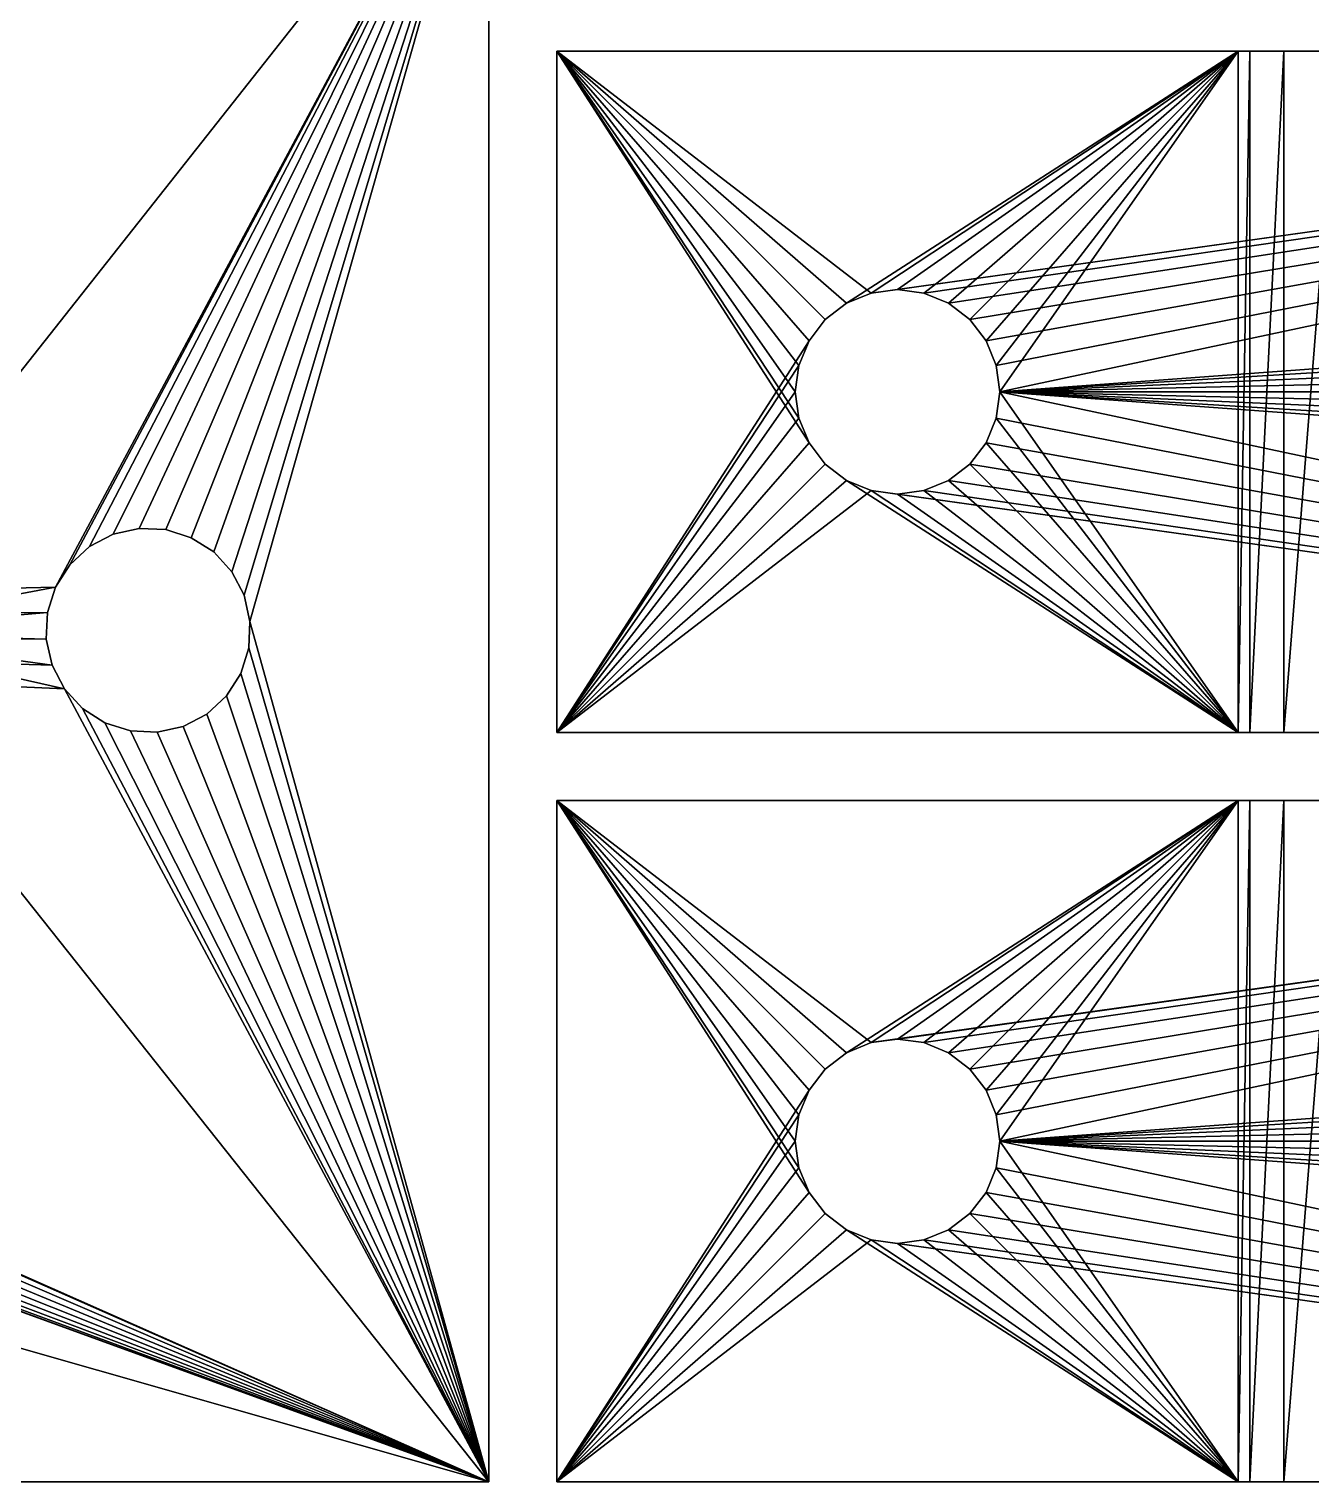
# Model space of a CAD drawing. Header units: metres. Extents: x 0 to 683, y 0 to 667.
# Drawn here: x 172.25 to 191.07, y 355.77 to 377.09 of the extents above; entities that cross this region are included whole.
import ezdxf

# ---------------------------------------------------------------- set-up
doc = ezdxf.new("R2010")
doc.units = ezdxf.units.M

msp = doc.modelspace()

# ---------------------------------------------------------------- meshes
at = {"layer": 'Mesa Holder'}
mesh = msp.add_polyface(dxfattribs=at)
corners = [(180, 376.769, -10), (193.706, 376.769, -4.83), (210, 376.769, -10), (180, 376.769, 0), (195, 376.769, -5), (192.5, 376.769, -4.33), (191.464, 376.769, -3.536), (190.67, 376.769, -2.5), (190.17, 376.769, -1.294), (190, 376.769, 0), (196.294, 376.769, -4.83), (210, 376.769, 0), (197.5, 376.769, -4.33), (198.536, 376.769, -3.536), (199.33, 376.769, -2.5), (199.83, 376.769, -1.294), (200, 376.769, 0)]
mesh.append_faces([[corners[k] for k in face] for face in [(8, 3, 9), (11, 15, 16)]], dxfattribs={"vtx0": -1})
mesh.append_faces([[corners[k] for k in face] for face in [(0, 1, 2), (1, 3, 5), (5, 3, 6), (6, 3, 7), (7, 3, 8), (2, 10, 11), (10, 2, 4)]], dxfattribs={"vtx0": -1, "vtx1": -1})
mesh.append_faces([[corners[k] for k in face] for face in [(1, 0, 3), (2, 1, 4), (11, 10, 12), (11, 12, 13), (11, 13, 14), (11, 14, 15)]], dxfattribs={"vtx0": -1, "vtx2": -1})
mesh = msp.add_polyface(dxfattribs=at)
corners = [(180, 366.769, 0), (180, 376.769, -10), (180, 366.769, -10), (180, 376.769, 0)]
mesh.append_faces([[corners[k] for k in face] for face in [(0, 1, 2), (1, 0, 3)]], dxfattribs={"vtx0": -1})
mesh = msp.add_polyface(dxfattribs=at)
corners = [(180, 366.769, 0), (183.701, 371.019, 0), (180, 376.769, 0), (183.939, 370.708, 0), (184.25, 370.469, 0), (190, 366.769, 0), (183.551, 371.38, 0), (183.5, 371.769, 0), (184.612, 370.32, 0), (185, 370.269, 0), (185.388, 370.32, 0), (185.75, 370.469, 0), (186.061, 370.708, 0), (186.299, 371.019, 0), (186.449, 371.38, 0), (186.5, 371.769, 0), (184.25, 373.068, 0), (190, 376.769, 0), (183.939, 372.829, 0), (183.701, 372.519, 0), (183.551, 372.157, 0), (184.612, 373.217, 0), (185, 373.269, 0), (185.388, 373.217, 0), (185.75, 373.068, 0), (186.061, 372.829, 0), (186.299, 372.519, 0), (186.449, 372.157, 0)]
mesh.append_faces([[corners[k] for k in face] for face in [(0, 1, 2), (1, 0, 3), (3, 0, 4), (4, 5, 8), (8, 5, 9), (9, 5, 10), (10, 5, 11), (11, 5, 12), (12, 5, 13), (13, 5, 14), (14, 5, 15), (2, 16, 17), (16, 2, 18), (18, 2, 19), (19, 2, 20), (20, 2, 7), (17, 15, 5)]], dxfattribs={"vtx0": -1, "vtx1": -1})
mesh.append_faces([[corners[k] for k in face] for face in [(4, 0, 5), (2, 1, 6), (2, 6, 7), (17, 16, 21), (17, 21, 22), (17, 22, 23), (17, 23, 24), (17, 24, 25), (17, 25, 26), (17, 26, 27), (17, 27, 15)]], dxfattribs={"vtx0": -1, "vtx2": -1})
mesh = msp.add_polyface(dxfattribs=at)
corners = [(180, 376.769, -10), (183.701, 372.519, -10), (180, 366.769, -10), (183.939, 372.829, -10), (184.25, 373.068, -10), (184.612, 373.217, -10), (210, 376.769, -10), (183.551, 372.157, -10), (183.5, 371.769, -10), (185, 373.269, -10), (185.388, 373.217, -10), (185.75, 373.068, -10), (186.061, 372.829, -10), (186.299, 372.519, -10), (186.449, 372.157, -10), (186.5, 371.769, -10), (204.25, 373.068, -10), (203.939, 372.829, -10), (203.701, 372.519, -10), (203.551, 372.157, -10), (203.5, 371.769, -10), (204.612, 373.217, -10), (205, 373.269, -10), (205.388, 373.217, -10), (205.75, 373.068, -10), (206.061, 372.829, -10), (206.299, 372.519, -10), (206.449, 372.157, -10), (206.5, 371.769, -10), (184.612, 370.32, -10), (210, 366.769, -10), (184.25, 370.469, -10), (183.939, 370.708, -10), (183.701, 371.019, -10), (183.551, 371.38, -10), (185, 370.269, -10), (185.388, 370.32, -10), (185.75, 370.469, -10), (186.061, 370.708, -10), (186.299, 371.019, -10), (186.449, 371.38, -10), (204.25, 370.469, -10), (203.939, 370.708, -10), (203.701, 371.019, -10), (203.551, 371.38, -10), (204.612, 370.32, -10), (205, 370.269, -10), (205.388, 370.32, -10), (205.75, 370.469, -10), (206.061, 370.708, -10), (206.299, 371.019, -10), (206.449, 371.38, -10)]
mesh.append_faces([[corners[k] for k in face] for face in [(0, 1, 2), (1, 0, 3), (3, 0, 4), (4, 0, 5), (5, 6, 9), (9, 6, 10), (10, 6, 11), (11, 6, 12), (12, 6, 13), (13, 6, 14), (14, 6, 15), (16, 6, 21), (21, 6, 22), (22, 6, 23), (23, 6, 24), (24, 6, 25), (25, 6, 26), (26, 6, 27), (27, 6, 28), (2, 29, 30), (29, 2, 31), (31, 2, 32), (32, 2, 33), (33, 2, 34), (34, 2, 8), (41, 15, 42), (42, 15, 43), (43, 15, 44), (44, 15, 20), (30, 28, 6)]], dxfattribs={"vtx0": -1, "vtx1": -1})
mesh.append_faces([[corners[k] for k in face] for face in [(15, 6, 16), (30, 15, 41)]], dxfattribs={"vtx0": -1, "vtx1": -1, "vtx2": -1})
mesh.append_faces([[corners[k] for k in face] for face in [(5, 0, 6), (2, 1, 7), (2, 7, 8), (15, 16, 17), (15, 17, 18), (15, 18, 19), (15, 19, 20), (30, 29, 35), (30, 35, 36), (30, 36, 37), (30, 37, 38), (30, 38, 39), (30, 39, 40), (30, 40, 15), (30, 41, 45), (30, 45, 46), (30, 46, 47), (30, 47, 48), (30, 48, 49), (30, 49, 50), (30, 50, 51), (30, 51, 28)]], dxfattribs={"vtx0": -1, "vtx2": -1})
mesh = msp.add_polyface(dxfattribs=at)
corners = [(190.17, 376.769, -1.294), (190, 366.769, 0), (190.17, 366.769, -1.294), (190, 376.769, 0)]
mesh.append_faces([[corners[k] for k in face] for face in [(0, 1, 2), (1, 0, 3)]], dxfattribs={"vtx0": -1})
mesh = msp.add_polyface(dxfattribs=at)
corners = [(190.67, 376.769, -2.5), (190.17, 366.769, -1.294), (190.67, 366.769, -2.5), (190.17, 376.769, -1.294)]
mesh.append_faces([[corners[k] for k in face] for face in [(0, 1, 2), (1, 0, 3)]], dxfattribs={"vtx0": -1})
mesh = msp.add_polyface(dxfattribs=at)
corners = [(191.464, 376.769, -3.536), (190.67, 366.769, -2.5), (191.464, 366.769, -3.536), (190.67, 376.769, -2.5)]
mesh.append_faces([[corners[k] for k in face] for face in [(0, 1, 2), (1, 0, 3)]], dxfattribs={"vtx0": -1})
mesh = msp.add_polyface(dxfattribs=at)
corners = [(184.612, 373.217, 0), (184.25, 373.068, -10), (184.612, 373.217, -10), (184.25, 373.068, 0)]
mesh.append_faces([[corners[k] for k in face] for face in [(0, 1, 2), (1, 0, 3)]], dxfattribs={"vtx0": -1})
mesh = msp.add_polyface(dxfattribs=at)
corners = [(185, 373.269, 0), (184.612, 373.217, -10), (185, 373.269, -10), (184.612, 373.217, 0)]
mesh.append_faces([[corners[k] for k in face] for face in [(0, 1, 2), (1, 0, 3)]], dxfattribs={"vtx0": -1})
mesh = msp.add_polyface(dxfattribs=at)
corners = [(185.388, 373.217, -10), (185, 373.269, 0), (185, 373.269, -10), (185.388, 373.217, 0)]
mesh.append_faces([[corners[k] for k in face] for face in [(0, 1, 2), (1, 0, 3)]], dxfattribs={"vtx0": -1})
mesh = msp.add_polyface(dxfattribs=at)
corners = [(185.75, 373.068, -10), (185.388, 373.217, 0), (185.388, 373.217, -10), (185.75, 373.068, 0)]
mesh.append_faces([[corners[k] for k in face] for face in [(0, 1, 2), (1, 0, 3)]], dxfattribs={"vtx0": -1})
mesh = msp.add_polyface(dxfattribs=at)
corners = [(184.25, 373.068, 0), (183.939, 372.829, -10), (184.25, 373.068, -10), (183.939, 372.829, 0)]
mesh.append_faces([[corners[k] for k in face] for face in [(0, 1, 2), (1, 0, 3)]], dxfattribs={"vtx0": -1})
mesh = msp.add_polyface(dxfattribs=at)
corners = [(186.061, 372.829, -10), (185.75, 373.068, 0), (185.75, 373.068, -10), (186.061, 372.829, 0)]
mesh.append_faces([[corners[k] for k in face] for face in [(0, 1, 2), (1, 0, 3)]], dxfattribs={"vtx0": -1})
mesh = msp.add_polyface(dxfattribs=at)
corners = [(183.939, 372.829, -10), (183.701, 372.519, 0), (183.701, 372.519, -10), (183.939, 372.829, 0)]
mesh.append_faces([[corners[k] for k in face] for face in [(0, 1, 2), (1, 0, 3)]], dxfattribs={"vtx0": -1})
mesh = msp.add_polyface(dxfattribs=at)
corners = [(186.299, 372.519, 0), (186.061, 372.829, -10), (186.299, 372.519, -10), (186.061, 372.829, 0)]
mesh.append_faces([[corners[k] for k in face] for face in [(0, 1, 2), (1, 0, 3)]], dxfattribs={"vtx0": -1})
mesh = msp.add_polyface(dxfattribs=at)
corners = [(183.701, 372.519, -10), (183.551, 372.157, 0), (183.551, 372.157, -10), (183.701, 372.519, 0)]
mesh.append_faces([[corners[k] for k in face] for face in [(0, 1, 2), (1, 0, 3)]], dxfattribs={"vtx0": -1})
mesh = msp.add_polyface(dxfattribs=at)
corners = [(186.449, 372.157, 0), (186.299, 372.519, -10), (186.449, 372.157, -10), (186.299, 372.519, 0)]
mesh.append_faces([[corners[k] for k in face] for face in [(0, 1, 2), (1, 0, 3)]], dxfattribs={"vtx0": -1})
mesh = msp.add_polyface(dxfattribs=at)
corners = [(183.551, 372.157, -10), (183.5, 371.769, 0), (183.5, 371.769, -10), (183.551, 372.157, 0)]
mesh.append_faces([[corners[k] for k in face] for face in [(0, 1, 2), (1, 0, 3)]], dxfattribs={"vtx0": -1})
mesh = msp.add_polyface(dxfattribs=at)
corners = [(186.5, 371.769, 0), (186.449, 372.157, -10), (186.5, 371.769, -10), (186.449, 372.157, 0)]
mesh.append_faces([[corners[k] for k in face] for face in [(0, 1, 2), (1, 0, 3)]], dxfattribs={"vtx0": -1})
mesh = msp.add_polyface(dxfattribs=at)
corners = [(183.5, 371.769, -10), (183.551, 371.38, 0), (183.551, 371.38, -10), (183.5, 371.769, 0)]
mesh.append_faces([[corners[k] for k in face] for face in [(0, 1, 2), (1, 0, 3)]], dxfattribs={"vtx0": -1})
mesh = msp.add_polyface(dxfattribs=at)
corners = [(186.449, 371.38, 0), (186.5, 371.769, -10), (186.449, 371.38, -10), (186.5, 371.769, 0)]
mesh.append_faces([[corners[k] for k in face] for face in [(0, 1, 2), (1, 0, 3)]], dxfattribs={"vtx0": -1})
mesh = msp.add_polyface(dxfattribs=at)
corners = [(183.551, 371.38, -10), (183.701, 371.019, 0), (183.701, 371.019, -10), (183.551, 371.38, 0)]
mesh.append_faces([[corners[k] for k in face] for face in [(0, 1, 2), (1, 0, 3)]], dxfattribs={"vtx0": -1})
mesh = msp.add_polyface(dxfattribs=at)
corners = [(186.299, 371.019, 0), (186.449, 371.38, -10), (186.299, 371.019, -10), (186.449, 371.38, 0)]
mesh.append_faces([[corners[k] for k in face] for face in [(0, 1, 2), (1, 0, 3)]], dxfattribs={"vtx0": -1})
mesh = msp.add_polyface(dxfattribs=at)
corners = [(183.701, 371.019, -10), (183.939, 370.708, 0), (183.939, 370.708, -10), (183.701, 371.019, 0)]
mesh.append_faces([[corners[k] for k in face] for face in [(0, 1, 2), (1, 0, 3)]], dxfattribs={"vtx0": -1})
mesh = msp.add_polyface(dxfattribs=at)
corners = [(186.061, 370.708, 0), (186.299, 371.019, -10), (186.061, 370.708, -10), (186.299, 371.019, 0)]
mesh.append_faces([[corners[k] for k in face] for face in [(0, 1, 2), (1, 0, 3)]], dxfattribs={"vtx0": -1})
mesh = msp.add_polyface(dxfattribs=at)
corners = [(183.939, 370.708, 0), (184.25, 370.469, -10), (183.939, 370.708, -10), (184.25, 370.469, 0)]
mesh.append_faces([[corners[k] for k in face] for face in [(0, 1, 2), (1, 0, 3)]], dxfattribs={"vtx0": -1})
mesh = msp.add_polyface(dxfattribs=at)
corners = [(185.75, 370.469, -10), (186.061, 370.708, 0), (186.061, 370.708, -10), (185.75, 370.469, 0)]
mesh.append_faces([[corners[k] for k in face] for face in [(0, 1, 2), (1, 0, 3)]], dxfattribs={"vtx0": -1})
mesh = msp.add_polyface(dxfattribs=at)
corners = [(184.25, 370.469, 0), (184.612, 370.32, -10), (184.25, 370.469, -10), (184.612, 370.32, 0)]
mesh.append_faces([[corners[k] for k in face] for face in [(0, 1, 2), (1, 0, 3)]], dxfattribs={"vtx0": -1})
mesh = msp.add_polyface(dxfattribs=at)
corners = [(185.388, 370.32, -10), (185.75, 370.469, 0), (185.75, 370.469, -10), (185.388, 370.32, 0)]
mesh.append_faces([[corners[k] for k in face] for face in [(0, 1, 2), (1, 0, 3)]], dxfattribs={"vtx0": -1})
mesh = msp.add_polyface(dxfattribs=at)
corners = [(184.612, 370.32, 0), (185, 370.269, -10), (184.612, 370.32, -10), (185, 370.269, 0)]
mesh.append_faces([[corners[k] for k in face] for face in [(0, 1, 2), (1, 0, 3)]], dxfattribs={"vtx0": -1})
mesh = msp.add_polyface(dxfattribs=at)
corners = [(185, 370.269, -10), (185.388, 370.32, 0), (185.388, 370.32, -10), (185, 370.269, 0)]
mesh.append_faces([[corners[k] for k in face] for face in [(0, 1, 2), (1, 0, 3)]], dxfattribs={"vtx0": -1})
mesh = msp.add_polyface(dxfattribs=at)
corners = [(210, 366.769, -10), (196.294, 366.769, -4.83), (180, 366.769, -10), (210, 366.769, 0), (195, 366.769, -5), (197.5, 366.769, -4.33), (198.536, 366.769, -3.536), (199.33, 366.769, -2.5), (199.83, 366.769, -1.294), (200, 366.769, 0), (193.706, 366.769, -4.83), (180, 366.769, 0), (192.5, 366.769, -4.33), (191.464, 366.769, -3.536), (190.67, 366.769, -2.5), (190.17, 366.769, -1.294), (190, 366.769, 0)]
mesh.append_faces([[corners[k] for k in face] for face in [(8, 3, 9), (11, 15, 16)]], dxfattribs={"vtx0": -1})
mesh.append_faces([[corners[k] for k in face] for face in [(0, 1, 2), (1, 3, 5), (5, 3, 6), (6, 3, 7), (7, 3, 8), (2, 10, 11), (10, 2, 4)]], dxfattribs={"vtx0": -1, "vtx1": -1})
mesh.append_faces([[corners[k] for k in face] for face in [(1, 0, 3), (2, 1, 4), (11, 10, 12), (11, 12, 13), (11, 13, 14), (11, 14, 15)]], dxfattribs={"vtx0": -1, "vtx2": -1})
mesh = msp.add_polyface(dxfattribs=at)
corners = [(180, 365.769, -10), (193.706, 365.769, -4.83), (210, 365.769, -10), (180, 365.769, 0), (195, 365.769, -5), (192.5, 365.769, -4.33), (191.464, 365.769, -3.536), (190.67, 365.769, -2.5), (190.17, 365.769, -1.294), (190, 365.769, 0), (196.294, 365.769, -4.83), (210, 365.769, 0), (197.5, 365.769, -4.33), (198.536, 365.769, -3.536), (199.33, 365.769, -2.5), (199.83, 365.769, -1.294), (200, 365.769, 0)]
mesh.append_faces([[corners[k] for k in face] for face in [(8, 3, 9), (11, 15, 16)]], dxfattribs={"vtx0": -1})
mesh.append_faces([[corners[k] for k in face] for face in [(0, 1, 2), (1, 3, 5), (5, 3, 6), (6, 3, 7), (7, 3, 8), (2, 10, 11), (10, 2, 4)]], dxfattribs={"vtx0": -1, "vtx1": -1})
mesh.append_faces([[corners[k] for k in face] for face in [(1, 0, 3), (2, 1, 4), (11, 10, 12), (11, 12, 13), (11, 13, 14), (11, 14, 15)]], dxfattribs={"vtx0": -1, "vtx2": -1})
mesh = msp.add_polyface(dxfattribs=at)
corners = [(180, 355.769, 0), (180, 365.769, -10), (180, 355.769, -10), (180, 365.769, 0)]
mesh.append_faces([[corners[k] for k in face] for face in [(0, 1, 2), (1, 0, 3)]], dxfattribs={"vtx0": -1})
mesh = msp.add_polyface(dxfattribs=at)
corners = [(180, 355.769, 0), (183.701, 360.019, 0), (180, 365.769, 0), (183.939, 359.708, 0), (184.25, 359.469, 0), (190, 355.769, 0), (183.551, 360.38, 0), (183.5, 360.769, 0), (184.612, 359.32, 0), (185, 359.269, 0), (185.388, 359.32, 0), (185.75, 359.469, 0), (186.061, 359.708, 0), (186.299, 360.019, 0), (186.449, 360.38, 0), (186.5, 360.769, 0), (184.25, 362.068, 0), (190, 365.769, 0), (183.939, 361.829, 0), (183.701, 361.519, 0), (183.551, 361.157, 0), (184.612, 362.217, 0), (185, 362.269, 0), (185.388, 362.217, 0), (185.75, 362.068, 0), (186.061, 361.829, 0), (186.299, 361.519, 0), (186.449, 361.157, 0)]
mesh.append_faces([[corners[k] for k in face] for face in [(0, 1, 2), (1, 0, 3), (3, 0, 4), (4, 5, 8), (8, 5, 9), (9, 5, 10), (10, 5, 11), (11, 5, 12), (12, 5, 13), (13, 5, 14), (14, 5, 15), (2, 16, 17), (16, 2, 18), (18, 2, 19), (19, 2, 20), (20, 2, 7), (17, 15, 5)]], dxfattribs={"vtx0": -1, "vtx1": -1})
mesh.append_faces([[corners[k] for k in face] for face in [(4, 0, 5), (2, 1, 6), (2, 6, 7), (17, 16, 21), (17, 21, 22), (17, 22, 23), (17, 23, 24), (17, 24, 25), (17, 25, 26), (17, 26, 27), (17, 27, 15)]], dxfattribs={"vtx0": -1, "vtx2": -1})
mesh = msp.add_polyface(dxfattribs=at)
corners = [(180, 365.769, -10), (183.701, 361.519, -10), (180, 355.769, -10), (183.939, 361.829, -10), (184.25, 362.068, -10), (184.612, 362.217, -10), (210, 365.769, -10), (183.551, 361.157, -10), (183.5, 360.769, -10), (185, 362.269, -10), (185.388, 362.217, -10), (185.75, 362.068, -10), (186.061, 361.829, -10), (186.299, 361.519, -10), (186.449, 361.157, -10), (186.5, 360.769, -10), (204.25, 362.068, -10), (203.939, 361.829, -10), (203.701, 361.519, -10), (203.551, 361.157, -10), (203.5, 360.769, -10), (204.612, 362.217, -10), (205, 362.269, -10), (205.388, 362.217, -10), (205.75, 362.068, -10), (206.061, 361.829, -10), (206.299, 361.519, -10), (206.449, 361.157, -10), (206.5, 360.769, -10), (184.612, 359.32, -10), (210, 355.769, -10), (184.25, 359.469, -10), (183.939, 359.708, -10), (183.701, 360.019, -10), (183.551, 360.38, -10), (185, 359.269, -10), (185.388, 359.32, -10), (185.75, 359.469, -10), (186.061, 359.708, -10), (186.299, 360.019, -10), (186.449, 360.38, -10), (204.25, 359.469, -10), (203.939, 359.708, -10), (203.701, 360.019, -10), (203.551, 360.38, -10), (204.612, 359.32, -10), (205, 359.269, -10), (205.388, 359.32, -10), (205.75, 359.469, -10), (206.061, 359.708, -10), (206.299, 360.019, -10), (206.449, 360.38, -10)]
mesh.append_faces([[corners[k] for k in face] for face in [(0, 1, 2), (1, 0, 3), (3, 0, 4), (4, 0, 5), (5, 6, 9), (9, 6, 10), (10, 6, 11), (11, 6, 12), (12, 6, 13), (13, 6, 14), (14, 6, 15), (16, 6, 21), (21, 6, 22), (22, 6, 23), (23, 6, 24), (24, 6, 25), (25, 6, 26), (26, 6, 27), (27, 6, 28), (2, 29, 30), (29, 2, 31), (31, 2, 32), (32, 2, 33), (33, 2, 34), (34, 2, 8), (41, 15, 42), (42, 15, 43), (43, 15, 44), (44, 15, 20), (30, 28, 6)]], dxfattribs={"vtx0": -1, "vtx1": -1})
mesh.append_faces([[corners[k] for k in face] for face in [(15, 6, 16), (30, 15, 41)]], dxfattribs={"vtx0": -1, "vtx1": -1, "vtx2": -1})
mesh.append_faces([[corners[k] for k in face] for face in [(5, 0, 6), (2, 1, 7), (2, 7, 8), (15, 16, 17), (15, 17, 18), (15, 18, 19), (15, 19, 20), (30, 29, 35), (30, 35, 36), (30, 36, 37), (30, 37, 38), (30, 38, 39), (30, 39, 40), (30, 40, 15), (30, 41, 45), (30, 45, 46), (30, 46, 47), (30, 47, 48), (30, 48, 49), (30, 49, 50), (30, 50, 51), (30, 51, 28)]], dxfattribs={"vtx0": -1, "vtx2": -1})
mesh = msp.add_polyface(dxfattribs=at)
corners = [(190.17, 365.769, -1.294), (190, 355.769, 0), (190.17, 355.769, -1.294), (190, 365.769, 0)]
mesh.append_faces([[corners[k] for k in face] for face in [(0, 1, 2), (1, 0, 3)]], dxfattribs={"vtx0": -1})
mesh = msp.add_polyface(dxfattribs=at)
corners = [(190.67, 365.769, -2.5), (190.17, 355.769, -1.294), (190.67, 355.769, -2.5), (190.17, 365.769, -1.294)]
mesh.append_faces([[corners[k] for k in face] for face in [(0, 1, 2), (1, 0, 3)]], dxfattribs={"vtx0": -1})
mesh = msp.add_polyface(dxfattribs=at)
corners = [(191.464, 365.769, -3.536), (190.67, 355.769, -2.5), (191.464, 355.769, -3.536), (190.67, 365.769, -2.5)]
mesh.append_faces([[corners[k] for k in face] for face in [(0, 1, 2), (1, 0, 3)]], dxfattribs={"vtx0": -1})
mesh = msp.add_polyface(dxfattribs=at)
corners = [(184.612, 362.217, 0), (184.25, 362.068, -10), (184.612, 362.217, -10), (184.25, 362.068, 0)]
mesh.append_faces([[corners[k] for k in face] for face in [(0, 1, 2), (1, 0, 3)]], dxfattribs={"vtx0": -1})
mesh = msp.add_polyface(dxfattribs=at)
corners = [(185, 362.269, 0), (184.612, 362.217, -10), (185, 362.269, -10), (184.612, 362.217, 0)]
mesh.append_faces([[corners[k] for k in face] for face in [(0, 1, 2), (1, 0, 3)]], dxfattribs={"vtx0": -1})
mesh = msp.add_polyface(dxfattribs=at)
corners = [(185.388, 362.217, -10), (185, 362.269, 0), (185, 362.269, -10), (185.388, 362.217, 0)]
mesh.append_faces([[corners[k] for k in face] for face in [(0, 1, 2), (1, 0, 3)]], dxfattribs={"vtx0": -1})
mesh = msp.add_polyface(dxfattribs=at)
corners = [(185.75, 362.068, -10), (185.388, 362.217, 0), (185.388, 362.217, -10), (185.75, 362.068, 0)]
mesh.append_faces([[corners[k] for k in face] for face in [(0, 1, 2), (1, 0, 3)]], dxfattribs={"vtx0": -1})
mesh = msp.add_polyface(dxfattribs=at)
corners = [(184.25, 362.068, 0), (183.939, 361.829, -10), (184.25, 362.068, -10), (183.939, 361.829, 0)]
mesh.append_faces([[corners[k] for k in face] for face in [(0, 1, 2), (1, 0, 3)]], dxfattribs={"vtx0": -1})
mesh = msp.add_polyface(dxfattribs=at)
corners = [(186.061, 361.829, -10), (185.75, 362.068, 0), (185.75, 362.068, -10), (186.061, 361.829, 0)]
mesh.append_faces([[corners[k] for k in face] for face in [(0, 1, 2), (1, 0, 3)]], dxfattribs={"vtx0": -1})
mesh = msp.add_polyface(dxfattribs=at)
corners = [(183.939, 361.829, -10), (183.701, 361.519, 0), (183.701, 361.519, -10), (183.939, 361.829, 0)]
mesh.append_faces([[corners[k] for k in face] for face in [(0, 1, 2), (1, 0, 3)]], dxfattribs={"vtx0": -1})
mesh = msp.add_polyface(dxfattribs=at)
corners = [(186.299, 361.519, 0), (186.061, 361.829, -10), (186.299, 361.519, -10), (186.061, 361.829, 0)]
mesh.append_faces([[corners[k] for k in face] for face in [(0, 1, 2), (1, 0, 3)]], dxfattribs={"vtx0": -1})
mesh = msp.add_polyface(dxfattribs=at)
corners = [(183.701, 361.519, -10), (183.551, 361.157, 0), (183.551, 361.157, -10), (183.701, 361.519, 0)]
mesh.append_faces([[corners[k] for k in face] for face in [(0, 1, 2), (1, 0, 3)]], dxfattribs={"vtx0": -1})
mesh = msp.add_polyface(dxfattribs=at)
corners = [(186.449, 361.157, 0), (186.299, 361.519, -10), (186.449, 361.157, -10), (186.299, 361.519, 0)]
mesh.append_faces([[corners[k] for k in face] for face in [(0, 1, 2), (1, 0, 3)]], dxfattribs={"vtx0": -1})
mesh = msp.add_polyface(dxfattribs=at)
corners = [(183.551, 361.157, -10), (183.5, 360.769, 0), (183.5, 360.769, -10), (183.551, 361.157, 0)]
mesh.append_faces([[corners[k] for k in face] for face in [(0, 1, 2), (1, 0, 3)]], dxfattribs={"vtx0": -1})
mesh = msp.add_polyface(dxfattribs=at)
corners = [(186.5, 360.769, 0), (186.449, 361.157, -10), (186.5, 360.769, -10), (186.449, 361.157, 0)]
mesh.append_faces([[corners[k] for k in face] for face in [(0, 1, 2), (1, 0, 3)]], dxfattribs={"vtx0": -1})
mesh = msp.add_polyface(dxfattribs=at)
corners = [(183.5, 360.769, -10), (183.551, 360.38, 0), (183.551, 360.38, -10), (183.5, 360.769, 0)]
mesh.append_faces([[corners[k] for k in face] for face in [(0, 1, 2), (1, 0, 3)]], dxfattribs={"vtx0": -1})
mesh = msp.add_polyface(dxfattribs=at)
corners = [(186.449, 360.38, 0), (186.5, 360.769, -10), (186.449, 360.38, -10), (186.5, 360.769, 0)]
mesh.append_faces([[corners[k] for k in face] for face in [(0, 1, 2), (1, 0, 3)]], dxfattribs={"vtx0": -1})
mesh = msp.add_polyface(dxfattribs=at)
corners = [(183.551, 360.38, -10), (183.701, 360.019, 0), (183.701, 360.019, -10), (183.551, 360.38, 0)]
mesh.append_faces([[corners[k] for k in face] for face in [(0, 1, 2), (1, 0, 3)]], dxfattribs={"vtx0": -1})
mesh = msp.add_polyface(dxfattribs=at)
corners = [(186.299, 360.019, 0), (186.449, 360.38, -10), (186.299, 360.019, -10), (186.449, 360.38, 0)]
mesh.append_faces([[corners[k] for k in face] for face in [(0, 1, 2), (1, 0, 3)]], dxfattribs={"vtx0": -1})
mesh = msp.add_polyface(dxfattribs=at)
corners = [(183.701, 360.019, -10), (183.939, 359.708, 0), (183.939, 359.708, -10), (183.701, 360.019, 0)]
mesh.append_faces([[corners[k] for k in face] for face in [(0, 1, 2), (1, 0, 3)]], dxfattribs={"vtx0": -1})
mesh = msp.add_polyface(dxfattribs=at)
corners = [(186.061, 359.708, 0), (186.299, 360.019, -10), (186.061, 359.708, -10), (186.299, 360.019, 0)]
mesh.append_faces([[corners[k] for k in face] for face in [(0, 1, 2), (1, 0, 3)]], dxfattribs={"vtx0": -1})
mesh = msp.add_polyface(dxfattribs=at)
corners = [(183.939, 359.708, 0), (184.25, 359.469, -10), (183.939, 359.708, -10), (184.25, 359.469, 0)]
mesh.append_faces([[corners[k] for k in face] for face in [(0, 1, 2), (1, 0, 3)]], dxfattribs={"vtx0": -1})
mesh = msp.add_polyface(dxfattribs=at)
corners = [(185.75, 359.469, -10), (186.061, 359.708, 0), (186.061, 359.708, -10), (185.75, 359.469, 0)]
mesh.append_faces([[corners[k] for k in face] for face in [(0, 1, 2), (1, 0, 3)]], dxfattribs={"vtx0": -1})
mesh = msp.add_polyface(dxfattribs=at)
corners = [(184.25, 359.469, 0), (184.612, 359.32, -10), (184.25, 359.469, -10), (184.612, 359.32, 0)]
mesh.append_faces([[corners[k] for k in face] for face in [(0, 1, 2), (1, 0, 3)]], dxfattribs={"vtx0": -1})
mesh = msp.add_polyface(dxfattribs=at)
corners = [(185.388, 359.32, -10), (185.75, 359.469, 0), (185.75, 359.469, -10), (185.388, 359.32, 0)]
mesh.append_faces([[corners[k] for k in face] for face in [(0, 1, 2), (1, 0, 3)]], dxfattribs={"vtx0": -1})
mesh = msp.add_polyface(dxfattribs=at)
corners = [(184.612, 359.32, 0), (185, 359.269, -10), (184.612, 359.32, -10), (185, 359.269, 0)]
mesh.append_faces([[corners[k] for k in face] for face in [(0, 1, 2), (1, 0, 3)]], dxfattribs={"vtx0": -1})
mesh = msp.add_polyface(dxfattribs=at)
corners = [(185, 359.269, -10), (185.388, 359.32, 0), (185.388, 359.32, -10), (185, 359.269, 0)]
mesh.append_faces([[corners[k] for k in face] for face in [(0, 1, 2), (1, 0, 3)]], dxfattribs={"vtx0": -1})
mesh = msp.add_polyface(dxfattribs=at)
corners = [(210, 355.769, -10), (196.294, 355.769, -4.83), (180, 355.769, -10), (210, 355.769, 0), (195, 355.769, -5), (197.5, 355.769, -4.33), (198.536, 355.769, -3.536), (199.33, 355.769, -2.5), (199.83, 355.769, -1.294), (200, 355.769, 0), (193.706, 355.769, -4.83), (180, 355.769, 0), (192.5, 355.769, -4.33), (191.464, 355.769, -3.536), (190.67, 355.769, -2.5), (190.17, 355.769, -1.294), (190, 355.769, 0)]
mesh.append_faces([[corners[k] for k in face] for face in [(8, 3, 9), (11, 15, 16)]], dxfattribs={"vtx0": -1})
mesh.append_faces([[corners[k] for k in face] for face in [(0, 1, 2), (1, 3, 5), (5, 3, 6), (6, 3, 7), (7, 3, 8), (2, 10, 11), (10, 2, 4)]], dxfattribs={"vtx0": -1, "vtx1": -1})
mesh.append_faces([[corners[k] for k in face] for face in [(1, 0, 3), (2, 1, 4), (11, 10, 12), (11, 12, 13), (11, 13, 14), (11, 14, 15)]], dxfattribs={"vtx0": -1, "vtx2": -1})
at = {"layer": 'porca'}
mesh = msp.add_polyface(dxfattribs=at)
corners = [(144, 380.769, -10), (147.523, 368.532, -10), (144, 355.769, -10), (147.642, 368.905, -10), (147.853, 369.235, -10), (148.142, 369.499, -10), (148.489, 369.679, -10), (179, 380.769, -10), (147.505, 368.14, -10), (148.872, 369.763, -10), (149.263, 369.745, -10), (149.636, 369.627, -10), (149.966, 369.416, -10), (150.23, 369.127, -10), (150.41, 368.779, -10), (150.495, 368.397, -10), (172.64, 368.902, -10), (172.523, 368.529, -10), (172.506, 368.137, -10), (172.851, 369.232, -10), (173.139, 369.497, -10), (173.487, 369.678, -10), (173.869, 369.763, -10), (174.26, 369.746, -10), (174.634, 369.628, -10), (174.964, 369.418, -10), (175.228, 369.129, -10), (175.409, 368.782, -10), (175.494, 368.4, -10), (148.364, 366.91, -10), (179, 355.769, -10), (148.034, 367.121, -10), (147.77, 367.41, -10), (147.59, 367.758, -10), (148.737, 366.792, -10), (149.128, 366.774, -10), (149.511, 366.858, -10), (149.858, 367.038, -10), (150.147, 367.302, -10), (150.358, 367.632, -10), (150.477, 368.006, -10), (172.772, 367.408, -10), (172.591, 367.755, -10), (173.036, 367.119, -10), (173.366, 366.909, -10), (173.74, 366.791, -10), (174.131, 366.774, -10), (174.513, 366.859, -10), (174.861, 367.04, -10), (175.149, 367.305, -10), (175.36, 367.635, -10), (175.477, 368.009, -10)]
mesh.append_faces([[corners[k] for k in face] for face in [(0, 1, 2), (1, 0, 3), (3, 0, 4), (4, 0, 5), (5, 0, 6), (6, 7, 9), (9, 7, 10), (10, 7, 11), (11, 7, 12), (12, 7, 13), (13, 7, 14), (14, 7, 15), (16, 7, 19), (19, 7, 20), (20, 7, 21), (21, 7, 22), (22, 7, 23), (23, 7, 24), (24, 7, 25), (25, 7, 26), (26, 7, 27), (27, 7, 28), (2, 29, 30), (29, 2, 31), (31, 2, 32), (32, 2, 33), (33, 2, 8), (41, 15, 42), (42, 15, 18), (30, 28, 7)]], dxfattribs={"vtx0": -1, "vtx1": -1})
mesh.append_faces([[corners[k] for k in face] for face in [(15, 7, 16), (30, 15, 41)]], dxfattribs={"vtx0": -1, "vtx1": -1, "vtx2": -1})
mesh.append_faces([[corners[k] for k in face] for face in [(6, 0, 7), (2, 1, 8), (15, 16, 17), (15, 17, 18), (30, 29, 34), (30, 34, 35), (30, 35, 36), (30, 36, 37), (30, 37, 38), (30, 38, 39), (30, 39, 40), (30, 40, 15), (30, 41, 43), (30, 43, 44), (30, 44, 45), (30, 45, 46), (30, 46, 47), (30, 47, 48), (30, 48, 49), (30, 49, 50), (30, 50, 51), (30, 51, 28)]], dxfattribs={"vtx0": -1, "vtx2": -1})
mesh = msp.add_polyface(dxfattribs=at)
corners = [(144, 355.769, 0), (147.59, 367.758, 0), (144, 380.769, 0), (147.77, 367.41, 0), (148.034, 367.121, 0), (148.364, 366.91, 0), (157.924, 361.784, 0), (179, 355.769, 0), (147.505, 368.14, 0), (148.737, 366.792, 0), (149.128, 366.774, 0), (149.511, 366.858, 0), (149.858, 367.038, 0), (150.147, 367.302, 0), (150.358, 367.632, 0), (150.477, 368.006, 0), (150.495, 368.397, 0), (154.199, 368.236, 0), (165.374, 361.784, 0), (169.099, 368.236, 0), (172.772, 367.408, 0), (172.591, 367.755, 0), (172.506, 368.137, 0), (173.036, 367.119, 0), (173.366, 366.909, 0), (173.74, 366.791, 0), (174.131, 366.774, 0), (174.513, 366.859, 0), (174.861, 367.04, 0), (175.149, 367.305, 0), (175.36, 367.635, 0), (175.477, 368.009, 0), (175.494, 368.4, 0), (157.924, 374.688, 0), (179, 380.769, 0), (148.142, 369.499, 0), (147.853, 369.235, 0), (147.642, 368.905, 0), (147.523, 368.532, 0), (148.489, 369.679, 0), (148.872, 369.763, 0), (149.263, 369.745, 0), (149.636, 369.627, 0), (149.966, 369.416, 0), (150.23, 369.127, 0), (150.41, 368.779, 0), (165.374, 374.688, 0), (172.64, 368.902, 0), (172.523, 368.529, 0), (172.851, 369.232, 0), (173.139, 369.497, 0), (173.487, 369.678, 0), (173.869, 369.763, 0), (174.26, 369.746, 0), (174.634, 369.628, 0), (174.964, 369.418, 0), (175.228, 369.129, 0), (175.409, 368.782, 0)]
mesh.append_faces([[corners[k] for k in face] for face in [(0, 1, 2), (1, 0, 3), (3, 0, 4), (4, 0, 5), (5, 6, 9), (9, 6, 10), (10, 6, 11), (11, 6, 12), (12, 6, 13), (13, 6, 14), (14, 6, 15), (15, 6, 16), (6, 7, 18), (18, 7, 19), (20, 7, 23), (23, 7, 24), (24, 7, 25), (25, 7, 26), (26, 7, 27), (27, 7, 28), (28, 7, 29), (29, 7, 30), (30, 7, 31), (31, 7, 32), (2, 33, 34), (35, 2, 36), (36, 2, 37), (37, 2, 38), (38, 2, 8), (33, 16, 17), (47, 19, 48), (48, 19, 22), (34, 32, 7)]], dxfattribs={"vtx0": -1, "vtx1": -1})
mesh.append_faces([[corners[k] for k in face] for face in [(5, 0, 6), (19, 7, 20), (33, 2, 35), (34, 19, 47)]], dxfattribs={"vtx0": -1, "vtx1": -1, "vtx2": -1})
mesh.append_faces([[corners[k] for k in face] for face in [(6, 0, 7), (2, 1, 8), (16, 6, 17), (19, 20, 21), (19, 21, 22), (33, 35, 39), (33, 39, 40), (33, 40, 41), (33, 41, 42), (33, 42, 43), (33, 43, 44), (33, 44, 45), (33, 45, 16), (34, 33, 46), (34, 46, 19), (34, 47, 49), (34, 49, 50), (34, 50, 51), (34, 51, 52), (34, 52, 53), (34, 53, 54), (34, 54, 55), (34, 55, 56), (34, 56, 57), (34, 57, 32)]], dxfattribs={"vtx0": -1, "vtx2": -1})
mesh = msp.add_polyface(dxfattribs=at)
corners = [(179, 355.769, 0), (179, 380.769, -10), (179, 380.769, 0), (179, 355.769, -10)]
mesh.append_faces([[corners[k] for k in face] for face in [(0, 1, 2), (1, 0, 3)]], dxfattribs={"vtx0": -1})
mesh = msp.add_polyface(dxfattribs=at)
corners = [(173.139, 369.497, -10), (173.487, 369.678, 0), (173.139, 369.497, 0), (173.487, 369.678, -10)]
mesh.append_faces([[corners[k] for k in face] for face in [(0, 1, 2), (1, 0, 3)]], dxfattribs={"vtx0": -1})
mesh = msp.add_polyface(dxfattribs=at)
corners = [(173.487, 369.678, -10), (173.869, 369.763, 0), (173.487, 369.678, 0), (173.869, 369.763, -10)]
mesh.append_faces([[corners[k] for k in face] for face in [(0, 1, 2), (1, 0, 3)]], dxfattribs={"vtx0": -1})
mesh = msp.add_polyface(dxfattribs=at)
corners = [(173.869, 369.763, -10), (174.26, 369.746, 0), (173.869, 369.763, 0), (174.26, 369.746, -10)]
mesh.append_faces([[corners[k] for k in face] for face in [(0, 1, 2), (1, 0, 3)]], dxfattribs={"vtx0": -1})
mesh = msp.add_polyface(dxfattribs=at)
corners = [(174.26, 369.746, -10), (174.634, 369.628, 0), (174.26, 369.746, 0), (174.634, 369.628, -10)]
mesh.append_faces([[corners[k] for k in face] for face in [(0, 1, 2), (1, 0, 3)]], dxfattribs={"vtx0": -1})
mesh = msp.add_polyface(dxfattribs=at)
corners = [(174.634, 369.628, -10), (174.964, 369.418, 0), (174.634, 369.628, 0), (174.964, 369.418, -10)]
mesh.append_faces([[corners[k] for k in face] for face in [(0, 1, 2), (1, 0, 3)]], dxfattribs={"vtx0": -1})
mesh = msp.add_polyface(dxfattribs=at)
corners = [(172.851, 369.232, -10), (173.139, 369.497, 0), (172.851, 369.232, 0), (173.139, 369.497, -10)]
mesh.append_faces([[corners[k] for k in face] for face in [(0, 1, 2), (1, 0, 3)]], dxfattribs={"vtx0": -1})
mesh = msp.add_polyface(dxfattribs=at)
corners = [(175.228, 369.129, -10), (174.964, 369.418, 0), (174.964, 369.418, -10), (175.228, 369.129, 0)]
mesh.append_faces([[corners[k] for k in face] for face in [(0, 1, 2), (1, 0, 3)]], dxfattribs={"vtx0": -1})
mesh = msp.add_polyface(dxfattribs=at)
corners = [(172.64, 368.902, 0), (172.851, 369.232, -10), (172.851, 369.232, 0), (172.64, 368.902, -10)]
mesh.append_faces([[corners[k] for k in face] for face in [(0, 1, 2), (1, 0, 3)]], dxfattribs={"vtx0": -1})
mesh = msp.add_polyface(dxfattribs=at)
corners = [(175.409, 368.782, -10), (175.228, 369.129, 0), (175.228, 369.129, -10), (175.409, 368.782, 0)]
mesh.append_faces([[corners[k] for k in face] for face in [(0, 1, 2), (1, 0, 3)]], dxfattribs={"vtx0": -1})
mesh = msp.add_polyface(dxfattribs=at)
corners = [(172.523, 368.529, 0), (172.64, 368.902, -10), (172.64, 368.902, 0), (172.523, 368.529, -10)]
mesh.append_faces([[corners[k] for k in face] for face in [(0, 1, 2), (1, 0, 3)]], dxfattribs={"vtx0": -1})
mesh = msp.add_polyface(dxfattribs=at)
corners = [(175.494, 368.4, -10), (175.409, 368.782, 0), (175.409, 368.782, -10), (175.494, 368.4, 0)]
mesh.append_faces([[corners[k] for k in face] for face in [(0, 1, 2), (1, 0, 3)]], dxfattribs={"vtx0": -1})
mesh = msp.add_polyface(dxfattribs=at)
corners = [(172.506, 368.137, 0), (172.523, 368.529, -10), (172.523, 368.529, 0), (172.506, 368.137, -10)]
mesh.append_faces([[corners[k] for k in face] for face in [(0, 1, 2), (1, 0, 3)]], dxfattribs={"vtx0": -1})
mesh = msp.add_polyface(dxfattribs=at)
corners = [(175.477, 368.009, -10), (175.494, 368.4, 0), (175.494, 368.4, -10), (175.477, 368.009, 0)]
mesh.append_faces([[corners[k] for k in face] for face in [(0, 1, 2), (1, 0, 3)]], dxfattribs={"vtx0": -1})
mesh = msp.add_polyface(dxfattribs=at)
corners = [(172.591, 367.755, 0), (172.506, 368.137, -10), (172.506, 368.137, 0), (172.591, 367.755, -10)]
mesh.append_faces([[corners[k] for k in face] for face in [(0, 1, 2), (1, 0, 3)]], dxfattribs={"vtx0": -1})
mesh = msp.add_polyface(dxfattribs=at)
corners = [(175.36, 367.635, -10), (175.477, 368.009, 0), (175.477, 368.009, -10), (175.36, 367.635, 0)]
mesh.append_faces([[corners[k] for k in face] for face in [(0, 1, 2), (1, 0, 3)]], dxfattribs={"vtx0": -1})
mesh = msp.add_polyface(dxfattribs=at)
corners = [(172.772, 367.408, 0), (172.591, 367.755, -10), (172.591, 367.755, 0), (172.772, 367.408, -10)]
mesh.append_faces([[corners[k] for k in face] for face in [(0, 1, 2), (1, 0, 3)]], dxfattribs={"vtx0": -1})
mesh = msp.add_polyface(dxfattribs=at)
corners = [(175.149, 367.305, -10), (175.36, 367.635, 0), (175.36, 367.635, -10), (175.149, 367.305, 0)]
mesh.append_faces([[corners[k] for k in face] for face in [(0, 1, 2), (1, 0, 3)]], dxfattribs={"vtx0": -1})
mesh = msp.add_polyface(dxfattribs=at)
corners = [(173.036, 367.119, 0), (172.772, 367.408, -10), (172.772, 367.408, 0), (173.036, 367.119, -10)]
mesh.append_faces([[corners[k] for k in face] for face in [(0, 1, 2), (1, 0, 3)]], dxfattribs={"vtx0": -1})
mesh = msp.add_polyface(dxfattribs=at)
corners = [(175.149, 367.305, -10), (174.861, 367.04, 0), (175.149, 367.305, 0), (174.861, 367.04, -10)]
mesh.append_faces([[corners[k] for k in face] for face in [(0, 1, 2), (1, 0, 3)]], dxfattribs={"vtx0": -1})
mesh = msp.add_polyface(dxfattribs=at)
corners = [(173.366, 366.909, -10), (173.036, 367.119, 0), (173.366, 366.909, 0), (173.036, 367.119, -10)]
mesh.append_faces([[corners[k] for k in face] for face in [(0, 1, 2), (1, 0, 3)]], dxfattribs={"vtx0": -1})
mesh = msp.add_polyface(dxfattribs=at)
corners = [(174.861, 367.04, -10), (174.513, 366.859, 0), (174.861, 367.04, 0), (174.513, 366.859, -10)]
mesh.append_faces([[corners[k] for k in face] for face in [(0, 1, 2), (1, 0, 3)]], dxfattribs={"vtx0": -1})
mesh = msp.add_polyface(dxfattribs=at)
corners = [(173.74, 366.791, -10), (173.366, 366.909, 0), (173.74, 366.791, 0), (173.366, 366.909, -10)]
mesh.append_faces([[corners[k] for k in face] for face in [(0, 1, 2), (1, 0, 3)]], dxfattribs={"vtx0": -1})
mesh = msp.add_polyface(dxfattribs=at)
corners = [(174.131, 366.774, -10), (173.74, 366.791, 0), (174.131, 366.774, 0), (173.74, 366.791, -10)]
mesh.append_faces([[corners[k] for k in face] for face in [(0, 1, 2), (1, 0, 3)]], dxfattribs={"vtx0": -1})
mesh = msp.add_polyface(dxfattribs=at)
corners = [(174.513, 366.859, -10), (174.131, 366.774, 0), (174.513, 366.859, 0), (174.131, 366.774, -10)]
mesh.append_faces([[corners[k] for k in face] for face in [(0, 1, 2), (1, 0, 3)]], dxfattribs={"vtx0": -1})
mesh = msp.add_polyface(dxfattribs=at)
corners = [(144, 355.769, -10), (179, 355.769, 0), (144, 355.769, 0), (179, 355.769, -10)]
mesh.append_faces([[corners[k] for k in face] for face in [(0, 1, 2), (1, 0, 3)]], dxfattribs={"vtx0": -1})

doc.saveas('drawing.dxf')
